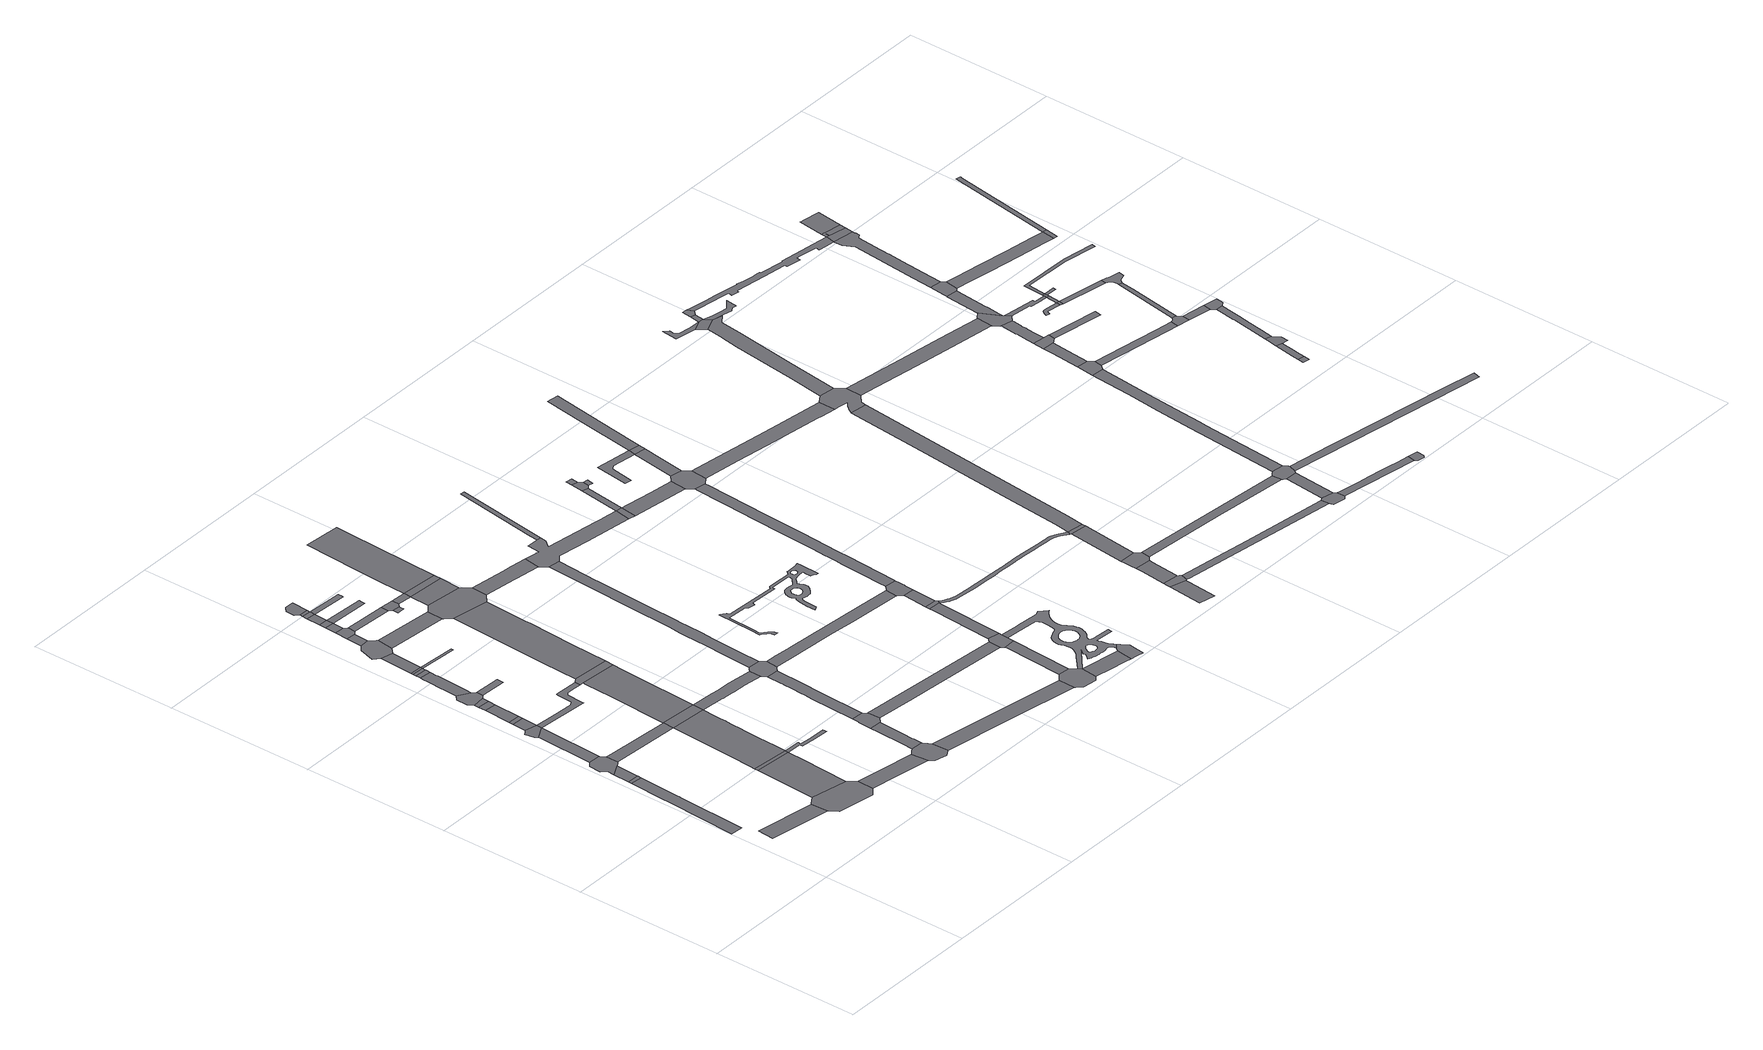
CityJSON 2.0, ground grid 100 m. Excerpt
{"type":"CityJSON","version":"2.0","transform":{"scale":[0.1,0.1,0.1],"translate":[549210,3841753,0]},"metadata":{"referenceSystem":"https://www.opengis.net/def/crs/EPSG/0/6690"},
"CityObjects":{
"road1":{"type":"Road","attributes":{"RoadStructureAttribute.sectionType":"1"},"geometry":[{"type":"MultiSurface","lod":"1","boundaries":[[[0,1,2,3,4,5,6,7,8,9,10]]]}]},
"road2":{"type":"Road","attributes":{"RoadStructureAttribute.sectionType":"1"},"geometry":[{"type":"MultiSurface","lod":"1","boundaries":[[[11,12,13,14]]]}]},
"road3":{"type":"Road","geometry":[{"type":"MultiSurface","lod":"1","boundaries":[[[15,0,10,16]]]}]},
"road4":{"type":"Road","geometry":[{"type":"MultiSurface","lod":"1","boundaries":[[[17,18,19,15,16]]]}]},
"road5":{"type":"Road","geometry":[{"type":"MultiSurface","lod":"1","boundaries":[[[20,21,22,23,19,18,24,25,26,27,28]]]}]},
"road6":{"type":"Road","attributes":{"RoadStructureAttribute.sectionType":"1"},"geometry":[{"type":"MultiSurface","lod":"1","boundaries":[[[29,30,31,32,20,28]]]}]},
"road7":{"type":"Road","geometry":[{"type":"MultiSurface","lod":"1","boundaries":[[[33,34,35,36,37,31,30,38]]]}]},
"road8":{"type":"Road","attributes":{"RoadStructureAttribute.sectionType":"1"},"geometry":[{"type":"MultiSurface","lod":"1","boundaries":[[[39,40,33,38,41,42]]]}]},
"road9":{"type":"Road","geometry":[{"type":"MultiSurface","lod":"1","boundaries":[[[43,44,14,13,45,46,47,48,49,50,51]]]}]},
"road10":{"type":"Road","geometry":[{"type":"MultiSurface","lod":"1","boundaries":[[[52,39,42,53]]]}]},
"road11":{"type":"Road","attributes":{"RoadStructureAttribute.sectionType":"1"},"geometry":[{"type":"MultiSurface","lod":"1","boundaries":[[[54,52,53,55]]]}]},
"road12":{"type":"Road","attributes":{"RoadStructureAttribute.sectionType":"1"},"geometry":[{"type":"MultiSurface","lod":"1","boundaries":[[[56,26,25,57,58,59]]]}]},
"road13":{"type":"Road","attributes":{"RoadStructureAttribute.sectionType":"1"},"geometry":[{"type":"MultiSurface","lod":"1","boundaries":[[[60,54,55,61]]]}]},
"road14":{"type":"Road","attributes":{"RoadStructureAttribute.sectionType":"1"},"geometry":[{"type":"MultiSurface","lod":"1","boundaries":[[[62,63,60,61]]]}]},
"road15":{"type":"Road","attributes":{"RoadStructureAttribute.sectionType":"1"},"geometry":[{"type":"MultiSurface","lod":"1","boundaries":[[[64,43,51,65,66,67]]]}]},
"road16":{"type":"Road","geometry":[{"type":"MultiSurface","lod":"1","boundaries":[[[68,69,70,63,62,71,72,73]]]}]},
"road17":{"type":"Road","geometry":[{"type":"MultiSurface","lod":"1","boundaries":[[[74,64,67,75]]]}]},
"road18":{"type":"Road","attributes":{"RoadStructureAttribute.sectionType":"1"},"geometry":[{"type":"MultiSurface","lod":"1","boundaries":[[[76,77,78,79,80,81,68,73,82,83,84,85]]]}]},
"road19":{"type":"Road","attributes":{"RoadStructureAttribute.sectionType":"1"},"geometry":[{"type":"MultiSurface","lod":"1","boundaries":[[[86,87,88,89,90,91,92,93,38,30,94,95,96,97,98,99,100,101,102,103,104]]]}]},
"road20":{"type":"Road","geometry":[{"type":"MultiSurface","lod":"1","boundaries":[[[105,76,85,106]]]}]},
"road21":{"type":"Road","attributes":{"RoadStructureAttribute.sectionType":"1"},"geometry":[{"type":"MultiSurface","lod":"1","boundaries":[[[107,108,109,105,106,110,111]]]}]},
"road22":{"type":"Road","geometry":[{"type":"MultiSurface","lod":"1","boundaries":[[[112,107,111,113]]]}]},
"road23":{"type":"Road","geometry":[{"type":"MultiSurface","lod":"1","boundaries":[[[114,115,72,71]]]}]},
"road24":{"type":"Road","attributes":{"RoadStructureAttribute.sectionType":"1"},"geometry":[{"type":"MultiSurface","lod":"1","boundaries":[[[116,117,118,74,75,119,120,121,122,123,124,125,126,127,128,129,130,131]]]}]},
"road25":{"type":"Road","attributes":{"RoadStructureAttribute.sectionType":"1"},"geometry":[{"type":"MultiSurface","lod":"1","boundaries":[[[132,112,113,133]]]}]},
"road26":{"type":"Road","attributes":{"RoadStructureAttribute.sectionType":"1"},"geometry":[{"type":"MultiSurface","lod":"1","boundaries":[[[134,135,50,49,136,137,138]]]}]},
"road27":{"type":"Road","geometry":[{"type":"MultiSurface","lod":"1","boundaries":[[[139,140,141,142,143,144,145,146,147,148,132,133,149,150,151,152]]]}]},
"road28":{"type":"Road","geometry":[{"type":"MultiSurface","lod":"1","boundaries":[[[153,59,58,116,131,154]]]}]},
"road29":{"type":"Road","geometry":[{"type":"MultiSurface","lod":"1","boundaries":[[[155,156,157,113,111]]]}]},
"road30":{"type":"Road","attributes":{"RoadStructureAttribute.sectionType":"1"},"geometry":[{"type":"MultiSurface","lod":"1","boundaries":[[[158,142,141,159,160]]]}]},
"road31":{"type":"Road","attributes":{"RoadStructureAttribute.sectionType":"1"},"geometry":[{"type":"MultiSurface","lod":"1","boundaries":[[[161,162,163,164,165,166,167,168,75,67]]]}]},
"road32":{"type":"Road","geometry":[{"type":"MultiSurface","lod":"1","boundaries":[[[169,158,160,170,171,172]]]}]},
"road33":{"type":"Road","attributes":{"RoadStructureAttribute.sectionType":"1"},"geometry":[{"type":"MultiSurface","lod":"1","boundaries":[[[173,169,172,174,175]]]}]},
"road34":{"type":"Road","geometry":[{"type":"MultiSurface","lod":"1","boundaries":[[[176,173,175,177]]]}]},
"road35":{"type":"Road","attributes":{"RoadStructureAttribute.sectionType":"1"},"geometry":[{"type":"MultiSurface","lod":"1","boundaries":[[[178,179,180,153,154,181,182,183]]]}]},
"road36":{"type":"Road","attributes":{"RoadStructureAttribute.sectionType":"1"},"geometry":[{"type":"MultiSurface","lod":"1","boundaries":[[[184,176,177,185]]]}]},
"road37":{"type":"Road","geometry":[{"type":"MultiSurface","lod":"1","boundaries":[[[186,184,185,187]]]}]},
"road38":{"type":"Road","attributes":{"RoadStructureAttribute.sectionType":"1"},"geometry":[{"type":"MultiSurface","lod":"1","boundaries":[[[188,186,187,189,190]]]}]},
"road39":{"type":"Road","geometry":[{"type":"MultiSurface","lod":"1","boundaries":[[[191,192,193,194,195,196,197,188,190,198]]]}]},
"road40":{"type":"Road","geometry":[{"type":"MultiSurface","lod":"1","boundaries":[[[199,200,201,138,137,202,203,204,205,206,207,208,209,210,211,212]]]}]},
"road41":{"type":"Road","geometry":[{"type":"MultiSurface","lod":"1","boundaries":[[[213,104,103,178,183,214]]]}]},
"road42":{"type":"Road","attributes":{"RoadStructureAttribute.sectionType":"1"},"geometry":[{"type":"MultiSurface","lod":"1","boundaries":[[[152,151,215,216]]]}]},
"road43":{"type":"Road","attributes":{"RoadStructureAttribute.sectionType":"1"},"geometry":[{"type":"MultiSurface","lod":"1","boundaries":[[[171,170,217,218]]]}]},
"road44":{"type":"Road","attributes":{"RoadStructureAttribute.sectionType":"1"},"geometry":[{"type":"MultiSurface","lod":"1","boundaries":[[[219,220,221,177,175]]]}]},
"road45":{"type":"Road","attributes":{"RoadStructureAttribute.sectionType":"1"},"geometry":[{"type":"MultiSurface","lod":"1","boundaries":[[[222,223,224,199,212,225,226,227,228,229,230]]]}]},
"road46":{"type":"Road","attributes":{"RoadStructureAttribute.sectionType":"1"},"geometry":[{"type":"MultiSurface","lod":"1","boundaries":[[[231,232,233,187,185]]]}]},
"road47":{"type":"Road","attributes":{"RoadStructureAttribute.sectionType":"1"},"geometry":[{"type":"MultiSurface","lod":"1","boundaries":[[[234,235,236,237,154,131,238,239,240,241,242,243,244,245,246,247]]]}]},
"road48":{"type":"Road","geometry":[{"type":"MultiSurface","lod":"1","boundaries":[[[248,249,250,222,230,251,252,253]]]}]},
"road49":{"type":"Road","attributes":{"RoadStructureAttribute.sectionType":"1"},"geometry":[{"type":"MultiSurface","lod":"1","boundaries":[[[254,255,213,214,256,257,258,259]]]}]},
"road50":{"type":"Road","geometry":[{"type":"MultiSurface","lod":"1","boundaries":[[[260,261,262,263]]]}]},
"road51":{"type":"Road","attributes":{"RoadStructureAttribute.sectionType":"1"},"geometry":[{"type":"MultiSurface","lod":"1","boundaries":[[[218,217,260,263,264,265]]]}]},
"road52":{"type":"Road","attributes":{"RoadStructureAttribute.sectionType":"1"},"geometry":[{"type":"MultiSurface","lod":"1","boundaries":[[[266,267,268,269,270,271,272,273,248,253,274,275,276,277]]]}]},
"road53":{"type":"Road","attributes":{"RoadStructureAttribute.sectionType":"1"},"geometry":[{"type":"MultiSurface","lod":"1","boundaries":[[[265,264,278,279]]]}]},
"road54":{"type":"Road","geometry":[{"type":"MultiSurface","lod":"1","boundaries":[[[280,281,216,215,282,254,259,283,284,285,286,287]]]}]},
"road55":{"type":"Road","geometry":[{"type":"MultiSurface","lod":"1","boundaries":[[[288,289,247,246,266,277,290,291,292,293]]]}]},
"road56":{"type":"Road","attributes":{"RoadStructureAttribute.sectionType":"1"},"geometry":[{"type":"MultiSurface","lod":"1","boundaries":[[[278,280,287,294]]]}]},
"road57":{"type":"Road","geometry":[{"type":"MultiSurface","lod":"1","boundaries":[[[279,278,294,295]]]}]},
"road58":{"type":"Road","attributes":{"RoadStructureAttribute.sectionType":"1"},"geometry":[{"type":"MultiSurface","lod":"1","boundaries":[[[296,209,208,297,298,299]]]}]},
"road59":{"type":"Road","attributes":{"RoadStructureAttribute.sectionType":"1"},"geometry":[{"type":"MultiSurface","lod":"1","boundaries":[[[300,301,302,303,279,295,304,305]]]}]},
"road60":{"type":"Road","attributes":{"RoadStructureAttribute.sectionType":"1"},"geometry":[{"type":"MultiSurface","lod":"1","boundaries":[[[252,251,306,307,308,309]]]}]},
"road61":{"type":"Road","attributes":{"RoadStructureAttribute.sectionType":"1"},"geometry":[{"type":"MultiSurface","lod":"1","boundaries":[[[310,311,312,313,314,315,316,317,318,288,293,319,320,321,322,323,324,325,326,327,328,329,330]]]}]},
"road62":{"type":"Road","attributes":{"RoadStructureAttribute.sectionType":"1"},"geometry":[{"type":"MultiSurface","lod":"1","boundaries":[[[331,332,333,285,284,334,335,336,337,338,339]]]}]},
"road63":{"type":"Road","attributes":{"RoadStructureAttribute.sectionType":"1"},"geometry":[{"type":"MultiSurface","lod":"1","boundaries":[[[340,341,342,343,344,345,346,292,291,347,348,349,350,351,352]]]}]},
"road64":{"type":"Road","geometry":[{"type":"MultiSurface","lod":"1","boundaries":[[[353,354,355,299,298,356,357,358,359,360,361,362,363]]]}]},
"road65":{"type":"Road","attributes":{"RoadStructureAttribute.sectionType":"1"},"geometry":[{"type":"MultiSurface","lod":"1","boundaries":[[[364,365,366,367,368,369,370,371,372,373,374,375,376,377,378,379,380,381,382,383,384,385,386,387,388,389,390,391,392,393,394,395,396,397,398,399,400,401,402,403,404,405,406,407,408,409,410,411,412,413,414,415,416,417,418,419,420,421,422,423,424,425,426,427,428,429,430,431,432,433,434,435,436,437,438,439,440,441,442,443,444],[445,446,447,448,449,450,451,452,453,454,455],[456,457,458,459,460,461,462,463,464,465,466,467,468,469,470,471,472]]]}]},
"road66":{"type":"Road","attributes":{"RoadStructureAttribute.sectionType":"1"},"geometry":[{"type":"MultiSurface","lod":"1","boundaries":[[[473,474,475,476,477,353,363]]]}]},
"road67":{"type":"Road","geometry":[{"type":"MultiSurface","lod":"1","boundaries":[[[478,479,309,308,480,475,474,481,482,483]]]}]},
"road68":{"type":"Road","attributes":{"RoadStructureAttribute.sectionType":"1"},"geometry":[{"type":"MultiSurface","lod":"1","boundaries":[[[360,359,484,485,486,487]]]}]},
"road69":{"type":"Road","geometry":[{"type":"MultiSurface","lod":"1","boundaries":[[[488,489,490,491,492,493,494,339,338,495,496,310,330,497,498,499,500,501,502,503,504,505,506,507,508,509,510,511]]]}]},
"road70":{"type":"Road","attributes":{"RoadStructureAttribute.sectionType":"1"},"geometry":[{"type":"MultiSurface","lod":"1","boundaries":[[[512,513,514,511,510]]]}]},
"road71":{"type":"Road","attributes":{"RoadStructureAttribute.sectionType":"1"},"geometry":[{"type":"MultiSurface","lod":"1","boundaries":[[[515,516,517,518,478,483,519,520,521,522]]]}]},
"road72":{"type":"Road","attributes":{"RoadStructureAttribute.sectionType":"1"},"geometry":[{"type":"MultiSurface","lod":"1","boundaries":[[[523,524,525,526,527,528,529,530,531,532,533,534,535,536,537,538,539,540,541,542,543,544,545,546,547,548,549,550,551,552,553,554,555,556,557,558,559,560,561,562,563,564,565,566,567,568,569,570,571,572,573,574,575,576,577,578,579,580,581,582,583,584,585,586,587,588,589,590,591,592,593,594,595,596,597,482,481,598,599,600,601,602,603,604,605,606,607,608,609,610,611,612,613,614,615,616,617,618,619,620,621,622,623,624,625,626,627,628,629,630,361,360],[631,632,633,634,635,636,637,638,639,640,641,642,643,644,645,646,647,648,649,650,651,652,653,654,655,656,657],[658,659,660,661,662,663,664,665,666,667,668,669,670,671,672,673,674,675,676,677,678,679,680,681,682,683,684,685,686,687,688,689,690,691,692,693,694,695,696,697,698,699,700,701,702,703,704,705,706,707,708,709,710]]]}]},
"road73":{"type":"Road","geometry":[{"type":"MultiSurface","lod":"1","boundaries":[[[711,552,551,487,486,712,713,714]]]}]},
"road74":{"type":"Road","geometry":[{"type":"MultiSurface","lod":"1","boundaries":[[[715,515,522,716,717]]]}]},
"road75":{"type":"Road","attributes":{"RoadStructureAttribute.sectionType":"1"},"geometry":[{"type":"MultiSurface","lod":"1","boundaries":[[[718,719,715,717,720]]]}]},
"road76":{"type":"Road","geometry":[{"type":"MultiSurface","lod":"1","boundaries":[[[721,722,352,351,723,724,718,720,725,726,727,728,729]]]}]},
"road77":{"type":"Road","geometry":[{"type":"MultiSurface","lod":"1","boundaries":[[[503,502,730,731]]]}]},
"road78":{"type":"Road","attributes":{"RoadStructureAttribute.sectionType":"1"},"geometry":[{"type":"MultiSurface","lod":"1","boundaries":[[[732,503,731,733]]]}]},
"road79":{"type":"Road","geometry":[{"type":"MultiSurface","lod":"1","boundaries":[[[734,735,736,737,738,739,740,741,742,743,744,745,746,747,748,749,721,729,750,751,752,753,754,755,756,757,758]]]}]},
"road80":{"type":"Road","geometry":[{"type":"MultiSurface","lod":"1","boundaries":[[[759,732,733,760,761,762]]]}]},
"road81":{"type":"Road","attributes":{"RoadStructureAttribute.sectionType":"1"},"geometry":[{"type":"MultiSurface","lod":"1","boundaries":[[[763,764,759,762]]]}]},
"road82":{"type":"Road","attributes":{"RoadStructureAttribute.sectionType":"1"},"geometry":[{"type":"MultiSurface","lod":"1","boundaries":[[[765,766,731,730,767,768]]]}]},
"road83":{"type":"Road","geometry":[{"type":"MultiSurface","lod":"1","boundaries":[[[769,770,761,760]]]}]},
"road84":{"type":"Road","geometry":[{"type":"MultiSurface","lod":"1","boundaries":[[[771,772,773,774,775,776,777,778,779,780,781,782,783,784,785,786,787,788,789,790,791,792,793,794,795,796,797,798,716,522,799,800,801,802,803,804,805,806,807,808,809,810,811,812,813,814,815,816,817,818,819,820,821,822,823,824,825,826,827,828]]]}]},
"road85":{"type":"Road","attributes":{"RoadStructureAttribute.sectionType":"1"},"geometry":[{"type":"MultiSurface","lod":"1","boundaries":[[[829,830,831,832,833,834,835]]]}]},
"road86":{"type":"Road","geometry":[{"type":"MultiSurface","lod":"1","boundaries":[[[836,837,838,839,768,767,840,734,758,841,842,843,844,845]]]}]},
"road87":{"type":"Road","attributes":{"RoadStructureAttribute.sectionType":"1"},"geometry":[{"type":"MultiSurface","lod":"1","boundaries":[[[846,847,848,849,850,851,852]]]}]},
"road88":{"type":"Road","geometry":[{"type":"MultiSurface","lod":"1","boundaries":[[[853,854,846,852,855,856,857,858,859,860]]]}]},
"road89":{"type":"Road","attributes":{"RoadStructureAttribute.sectionType":"1"},"geometry":[{"type":"MultiSurface","lod":"1","boundaries":[[[834,861,862,838,837,836,845,863,864]]]}]},
"road90":{"type":"Road","attributes":{"RoadStructureAttribute.sectionType":"1"},"geometry":[{"type":"MultiSurface","lod":"1","boundaries":[[[865,866,853,860,867,868,869,870]]]}]},
"road91":{"type":"Road","geometry":[{"type":"MultiSurface","lod":"1","boundaries":[[[835,834,864,871]]]}]},
"road92":{"type":"Road","geometry":[{"type":"MultiSurface","lod":"1","boundaries":[[[872,873,874,865,870,875,876,877,878,879,880,881,882]]]}]},
"road93":{"type":"Road","attributes":{"RoadStructureAttribute.sectionType":"1"},"geometry":[{"type":"MultiSurface","lod":"1","boundaries":[[[883,872,882,884]]]}]},
"road94":{"type":"Road","attributes":{"RoadStructureAttribute.sectionType":"1"},"geometry":[{"type":"MultiSurface","lod":"1","boundaries":[[[885,886,835,871,887,888]]]}]},
"road95":{"type":"Road","geometry":[{"type":"MultiSurface","lod":"1","boundaries":[[[828,827,883,884,889]]]}]},
"road96":{"type":"Road","attributes":{"RoadStructureAttribute.sectionType":"1"},"geometry":[{"type":"MultiSurface","lod":"1","boundaries":[[[890,891,892,893,894,843,842,895,896,897,898,899,900,901]]]}]},
"road97":{"type":"Road","attributes":{"RoadStructureAttribute.sectionType":"1"},"geometry":[{"type":"MultiSurface","lod":"1","boundaries":[[[902,903,904,857,856,905,906,907,908]]]}]},
"road98":{"type":"Road","attributes":{"RoadStructureAttribute.sectionType":"1"},"geometry":[{"type":"MultiSurface","lod":"1","boundaries":[[[909,910,911,912,913,914,828,889,915,916,917]]]}]},
"road99":{"type":"Road","attributes":{"RoadStructureAttribute.sectionType":"1"},"geometry":[{"type":"MultiSurface","lod":"1","boundaries":[[[879,878,918,919,920]]]}]},
"road100":{"type":"Road","geometry":[{"type":"MultiSurface","lod":"1","boundaries":[[[921,901,900,922,923,924,925,926,927,928,929,909,917,930,931,932,933,934,935]]]}]},
"road101":{"type":"Road","geometry":[{"type":"MultiSurface","lod":"1","boundaries":[[[936,937,908,907,938,939,940,941,942,943,944,945]]]}]},
"road102":{"type":"Road","attributes":{"RoadStructureAttribute.sectionType":"1"},"geometry":[{"type":"MultiSurface","lod":"1","boundaries":[[[946,947,948,949,950,951,936,945]]]}]},
"road103":{"type":"Road","geometry":[{"type":"MultiSurface","lod":"1","boundaries":[[[952,953,954,920,919,955,949,948,956,957,958,959,960]]]}]},
"road104":{"type":"Road","attributes":{"RoadStructureAttribute.sectionType":"1"},"geometry":[{"type":"MultiSurface","lod":"1","boundaries":[[[961,962,963,964,965,966,967,968,969,970,971,921,935]]]}]},
"road105":{"type":"Road","geometry":[{"type":"MultiSurface","lod":"1","boundaries":[[[972,973,974,975,976,977,978,979]]]}]},
"road106":{"type":"Road","geometry":[{"type":"MultiSurface","lod":"1","boundaries":[[[979,978,966,965,980]]]}]},
"road107":{"type":"Road","attributes":{"RoadStructureAttribute.sectionType":"1"},"geometry":[{"type":"MultiSurface","lod":"1","boundaries":[[[981,982,983,984,985,986,987,944,943,988,989]]]}]},
"road108":{"type":"Road","attributes":{"RoadStructureAttribute.sectionType":"7"},"geometry":[{"type":"MultiSurface","lod":"1","boundaries":[[[990,979,980,991]]]}]},
"road109":{"type":"Road","geometry":[{"type":"MultiSurface","lod":"1","boundaries":[[[992,990,991,993,994,995]]]}]},
"road110":{"type":"Road","attributes":{"RoadStructureAttribute.sectionType":"1"},"geometry":[{"type":"MultiSurface","lod":"1","boundaries":[[[996,997,998,999,1000,1001,952,960,1002,1003,1004,1005,1006,1007,1008]]]}]},
"road111":{"type":"Road","geometry":[{"type":"MultiSurface","lod":"1","boundaries":[[[1009,1010,1011,1012,1013,1014,1015,1016,1017,980,965]]]}]},
"road112":{"type":"Road","attributes":{"RoadStructureAttribute.sectionType":"1"},"geometry":[{"type":"MultiSurface","lod":"1","boundaries":[[[1018,1019,934,933,1020,1021,1022,1023,1024,1025]]]}]},
"road113":{"type":"Road","geometry":[{"type":"MultiSurface","lod":"1","boundaries":[[[989,988,1026,1027,1028,1029]]]}]},
"road114":{"type":"Road","geometry":[{"type":"MultiSurface","lod":"1","boundaries":[[[1030,996,1008,1031,1032,1033,1034]]]}]},
"road115":{"type":"Road","attributes":{"RoadStructureAttribute.sectionType":"1"},"geometry":[{"type":"MultiSurface","lod":"1","boundaries":[[[1035,1036,1030,1034,1037,1038]]]}]},
"road116":{"type":"Road","attributes":{"RoadStructureAttribute.sectionType":"1"},"geometry":[{"type":"MultiSurface","lod":"1","boundaries":[[[1039,1040,1041,957,956,1042,1043,1044,1045]]]}]},
"road117":{"type":"Road","geometry":[{"type":"MultiSurface","lod":"1","boundaries":[[[1046,1035,1038,1047,1048,1049,1050]]]}]},
"road118":{"type":"Road","attributes":{"RoadStructureAttribute.sectionType":"1"},"geometry":[{"type":"MultiSurface","lod":"1","boundaries":[[[1051,1052,1053,1054,1055,1056,1057,1058,1059,1060,1061,1062,1063,1064,1065,1066,995,994,1067,1068,1069,1070,1071,1072,1073,1074,1075,1076,1077,1078,1079,1080,1081,1082,1083,1084,1085,1086,1087,1088,1089]]]}]},
"road119":{"type":"Road","attributes":{"RoadStructureAttribute.sectionType":"1"},"geometry":[{"type":"MultiSurface","lod":"1","boundaries":[[[1090,1091,1092,1093,1094,1046,1050,1095,1096,1097,1098,1099,1100,1101,1102,1103,1104,1105,1106]]]}]},
"road120":{"type":"Road","geometry":[{"type":"MultiSurface","lod":"1","boundaries":[[[1107,1108,1025,1024,1090,1106,1109,1110,1111]]]}]},
"road121":{"type":"Road","attributes":{"RoadStructureAttribute.sectionType":"1"},"geometry":[{"type":"MultiSurface","lod":"1","boundaries":[[[1112,1113,1114,1033,1032,1115,1116,1117,1118,1119]]]}]},
"road122":{"type":"Road","attributes":{"RoadStructureAttribute.sectionType":"1"},"geometry":[{"type":"MultiSurface","lod":"1","boundaries":[[[1120,1121,1122,1107,1111,1123,1124,1125,1126,1127,1128]]]}]},
"road123":{"type":"Road","attributes":{"RoadStructureAttribute.sectionType":"1"},"geometry":[{"type":"MultiSurface","lod":"1","boundaries":[[[1129,1130,1131,1132,1133,1049,1048]]]}]},
"road124":{"type":"Road","attributes":{"RoadStructureAttribute.sectionType":"1"},"geometry":[{"type":"MultiSurface","lod":"1","boundaries":[[[1134,1135,1136,1111,1110,1137,1138,1139,1140,1141]]]}]},
"road125":{"type":"Road","geometry":[{"type":"MultiSurface","lod":"1","boundaries":[[[1142,1143,1144,1120,1128,1145,1146,1147]]]}]},
"road126":{"type":"Road","geometry":[{"type":"MultiSurface","lod":"1","boundaries":[[[1148,1149,1150,1151,1152,1153,1154,1155,1156,1157,1158,1159,1160,1161]]]}]},
"road127":{"type":"Road","geometry":[{"type":"MultiSurface","lod":"1","boundaries":[[[1162,1163,1164,1165]]]}]},
"road128":{"type":"Road","geometry":[{"type":"MultiSurface","lod":"1","boundaries":[[[1161,1160,1166,1167]]]}]},
"road129":{"type":"Road","attributes":{"RoadStructureAttribute.sectionType":"1"},"geometry":[{"type":"MultiSurface","lod":"1","boundaries":[[[1140,1161,1167,1168]]]}]},
"road130":{"type":"Road","attributes":{"RoadStructureAttribute.sectionType":"1"},"geometry":[{"type":"MultiSurface","lod":"1","boundaries":[[[1169,1170,1162,1165,1171,1172,1173]]]}]},
"road131":{"type":"Road","geometry":[{"type":"MultiSurface","lod":"1","boundaries":[[[1174,1141,1140,1168,1175,1176]]]}]},
"road132":{"type":"Road","attributes":{"RoadStructureAttribute.sectionType":"1"},"geometry":[{"type":"MultiSurface","lod":"1","boundaries":[[[1088,1177,1178,1179,1142,1147,1180,1181,1182,1183,1184,1185,1186,1187,1188,1189]]]}]},
"road133":{"type":"Road","geometry":[{"type":"MultiSurface","lod":"1","boundaries":[[[1190,1191,1176,1175]]]}]},
"road134":{"type":"Road","geometry":[{"type":"MultiSurface","lod":"1","boundaries":[[[1192,1193,1194,1119,1118,1195,1196,1197,1198,1199]]]}]},
"road135":{"type":"Road","geometry":[{"type":"MultiSurface","lod":"1","boundaries":[[[1200,1201,1169,1173,1202,1203,1204]]]}]},
"road136":{"type":"Road","attributes":{"RoadStructureAttribute.sectionType":"1"},"geometry":[{"type":"MultiSurface","lod":"1","boundaries":[[[1167,1166,1205,1206,1207]]]}]},
"road137":{"type":"Road","geometry":[{"type":"MultiSurface","lod":"1","boundaries":[[[1089,1088,1189,1208]]]}]},
"road138":{"type":"Road","attributes":{"RoadStructureAttribute.sectionType":"7"},"geometry":[{"type":"MultiSurface","lod":"1","boundaries":[[[1209,1089,1208,1210,1211,1212,1213,1214]]]}]},
"road139":{"type":"Road","attributes":{"RoadStructureAttribute.sectionType":"1"},"geometry":[{"type":"MultiSurface","lod":"1","boundaries":[[[1196,1195,1215,1216]]]}]},
"road140":{"type":"Road","attributes":{"RoadStructureAttribute.sectionType":"1"},"geometry":[{"type":"MultiSurface","lod":"1","boundaries":[[[1217,1218,1219,1200,1204,1220,1221,1222,1223,1224,1225]]]}]},
"road141":{"type":"Road","attributes":{"RoadStructureAttribute.sectionType":"1"},"geometry":[{"type":"MultiSurface","lod":"1","boundaries":[[[1226,1192,1199,1227,1228]]]}]},
"road142":{"type":"Road","geometry":[{"type":"MultiSurface","lod":"1","boundaries":[[[1229,1209,1214,1230,1211,1210,1231,1232,1233]]]}]},
"road143":{"type":"Road","attributes":{"RoadStructureAttribute.sectionType":"1"},"geometry":[{"type":"MultiSurface","lod":"1","boundaries":[[[1234,1235,1236,1237,1238,1146,1145,1239,1240,1241,1242,1243,1244]]]}]},
"road144":{"type":"Road","geometry":[{"type":"MultiSurface","lod":"1","boundaries":[[[1216,1215,1217,1225,1245,1246]]]}]},
"road145":{"type":"Road","attributes":{"RoadStructureAttribute.sectionType":"1"},"geometry":[{"type":"MultiSurface","lod":"1","boundaries":[[[1247,1248,1249,1250,1251,1252,1174,1176]]]}]},
"road146":{"type":"Road","geometry":[{"type":"MultiSurface","lod":"1","boundaries":[[[1253,1254,1207,1206,1255,1256,1257,1226,1228,1258,1259,1260,1261,1262]]]}]},
"road147":{"type":"Road","geometry":[{"type":"MultiSurface","lod":"1","boundaries":[[[1244,1243,1263,1264]]]}]},
"road148":{"type":"Road","attributes":{"RoadStructureAttribute.sectionType":"1"},"geometry":[{"type":"MultiSurface","lod":"1","boundaries":[[[1265,1266,1267,1268,1269,1244,1264]]]}]}
},
"vertices":[
[50,1464,0],[38,1218,0],[36,1190,0],[35,1165,0],[7,696,0],[90,690,0],[115,1161,0],[115,1165,0],[116,1191,0],[118,1214,0],[131,1458,0],
[127,596,0],[120,485,0],[534,416,0],[528,530,0],
[51,1488,0],[133,1487,0],
[133,1489,0],[141,1642,0],[57,1598,0],
[66,1787,0],[35,1760,0],[30,1679,0],[59,1649,0],[161,1656,0],[175,1666,0],[170,1747,0],[166,1754,0],[148,1782,0],
[169,2198,0],[170,2221,0],[86,2175,0],[86,2163,0],
[91,2278,0],[76,2267,0],[59,2255,0],[70,2193,0],[75,2187,0],[172,2259,0],
[96,2372,0],[91,2286,0],[173,2273,0],[178,2366,0],
[586,571,0],[533,534,0],[536,414,0],[574,359,0],[823,316,0],[870,355,0],[874,359,0],[879,470,0],[836,523,0],
[97,2401,0],[179,2395,0],
[108,2582,0],[188,2576,0],
[215,1744,0],[208,1664,0],[641,1633,0],[646,1709,0],
[111,2634,0],[191,2628,0],
[193,2672,0],[112,2665,0],
[609,986,0],[836,524,0],[854,856,0],[859,966,0],
[119,2807,0],[90,2779,0],[86,2699,0],[220,2692,0],[222,2739,0],[198,2762,0],
[610,1010,0],[860,990,0],
[134,3080,0],[134,3077,0],[133,3062,0],[131,3021,0],[125,2917,0],[125,2916,0],[200,2804,0],[211,3017,0],[211,3022,0],[214,3073,0],
[653,2361,0],[501,2369,0],[491,2369,0],[490,2357,0],[489,2334,0],[484,2257,0],[457,2239,0],[327,2247,0],[494,2197,0],[520,2195,0],[521,2211,0],[526,2317,0],[527,2318,0],[541,2328,0],[543,2330,0],[586,2328,0],[651,2324,0],[652,2324,0],[654,2362,0],
[135,3114,0],[216,3107,0],
[136,3136,0],[136,3121,0],[136,3117,0],[216,3118,0],[217,3130,0],
[137,3153,0],[218,3146,0],
[395,2683,0],[397,2730,0],
[642,1633,0],[620,1196,0],[612,1045,0],[860,994,0],[862,1031,0],[862,1032,0],[864,1062,0],[870,1199,0],[875,1296,0],[876,1326,0],[880,1397,0],[884,1453,0],[884,1469,0],[884,1481,0],[887,1528,0],[891,1614,0],
[149,3380,0],[229,3362,0],
[1067,440,0],[885,469,0],[1068,328,0],[1297,291,0],[1285,405,0],
[275,3514,0],[241,3549,0],[239,3552,0],[179,3550,0],[170,3543,0],[147,3527,0],[141,3523,0],[110,3416,0],[117,3410,0],[130,3397,0],[250,3382,0],[262,3395,0],[266,3399,0],[280,3509,0],
[646,1711,0],[896,1693,0],
[476,3114,0],[476,3122,0],[476,3129,0],
[185,3658,0],[242,3599,0],[246,3653,0],
[959,962,0],[960,942,0],[1062,933,0],[1165,929,0],[1159,954,0],[1062,958,0],[972,965,0],[972,985,0],
[190,3749,0],[269,3672,0],[272,3722,0],[252,3744,0],
[194,3825,0],[254,3772,0],[257,3821,0],
[196,3870,0],[255,3867,0],
[677,2325,0],[676,2304,0],[666,2107,0],[920,2164,0],[924,2240,0],[928,2305,0],
[201,3964,0],[262,3959,0],
[203,3999,0],[264,3994,0],
[204,4021,0],[265,3997,0],[266,4016,0],
[213,4134,0],[202,4124,0],[192,4114,0],[182,4104,0],[181,4046,0],[193,4034,0],[194,4032,0],[272,4129,0],
[1331,435,0],[1310,421,0],[1291,408,0],[1301,285,0],[1302,284,0],[1321,259,0],[1400,238,0],[1421,250,0],[1440,262,0],[1445,264,0],[1444,378,0],[1440,383,0],[1429,401,0],[1411,428,0],
[681,2383,0],[931,2363,0],
[681,3361,0],[688,3471,0],
[553,3655,0],[555,3705,0],
[529,3806,0],[530,3830,0],[532,3851,0],
[1347,751,0],[1343,688,0],[1334,509,0],[1414,490,0],[1414,505,0],[1414,511,0],[1417,563,0],[1423,684,0],[1427,747,0],
[505,3944,0],[506,3963,0],[507,3982,0],
[1199,1670,0],[1115,1676,0],[1108,1677,0],[1055,1681,0],[892,1614,0],[1046,1602,0],[1056,1602,0],[1109,1597,0],[1129,1594,0],[1139,1594,0],[1149,1593,0],[1241,1586,0],[1364,1574,0],[1364,1655,0],
[1354,891,0],[1351,845,0],[1351,844,0],[1461,777,0],[1458,862,0],[1434,887,0],
[727,3313,0],[693,2626,0],[944,2622,0],[961,2945,0],[962,2974,0],[976,3272,0],
[573,3633,0],[573,3598,0],[623,3597,0],[623,3629,0],
[645,3649,0],[647,3699,0],
[1388,1539,0],[1382,1438,0],[1382,1427,0],[1381,1415,0],[1378,1350,0],[1374,1283,0],[1373,1259,0],[1369,1203,0],[1435,889,0],[1450,1204,0],[1458,1340,0],[1468,1535,0],
[745,3643,0],[747,3693,0],
[738,3509,0],[689,3471,0],[686,3355,0],[1025,3314,0],[1030,3318,0],[1037,3427,0],[1032,3429,0],[990,3483,0],
[1396,1683,0],[1385,1673,0],[1489,1555,0],[1498,1563,0],[1505,1643,0],[1476,1675,0],
[996,3626,0],
[999,3675,0],
[1896,303,0],[1928,185,0],[2400,106,0],[2403,218,0],
[786,4436,0],[766,4058,0],[756,3874,0],[755,3852,0],[1029,4317,0],[1034,4416,0],
[1729,752,0],[1934,735,0],[2452,689,0],[2458,774,0],
[1476,3215,0],[1461,2909,0],[1443,2589,0],[1428,2297,0],[1423,2205,0],[1416,2059,0],[1415,2045,0],[1405,1852,0],[1399,1730,0],[1477,1694,0],[1482,1810,0],[1495,2050,0],[1496,2054,0],[1500,2134,0],[1508,2293,0],[1508,2298,0],[1521,2546,0],[1537,2852,0],[1540,2913,0],[1540,2915,0],[1556,3206,0],
[1404,3380,0],[1345,3388,0],[1284,3395,0],[1039,3318,0],[1254,3289,0],[1271,3286,0],[1320,3280,0],[1438,3263,0],[1454,3373,0],
[2286,1579,0],[2133,1592,0],[2002,1603,0],[1713,1626,0],[1712,1626,0],[1681,1629,0],[1586,1636,0],[1673,1549,0],[1707,1547,0],[1969,1525,0],[2127,1512,0],[2492,1483,0],[2498,1561,0],
[2447,253,0],[2426,237,0],[2407,222,0],[2406,100,0],[2437,66,0],[2530,53,0],[2564,78,0],[2576,187,0],[2560,207,0],[2546,225,0],[2528,248,0],
[1744,2127,0],[1729,2140,0],[1714,2149,0],[1706,2153,0],[1695,1909,0],[1692,1842,0],[1710,1836,0],[1726,1819,0],[1740,1805,0],[1746,1775,0],[1770,1774,0],[1766,1797,0],[1746,1824,0],[1729,1840,0],[1706,1857,0],[1709,1910,0],[1718,2089,0],[1855,2082,0],[1866,2062,0],[1913,2057,0],[1921,2077,0],[2111,2068,0],[2111,2083,0],[2122,2089,0],[2155,2088,0],[2253,2086,0],[2258,2075,0],[2252,2053,0],[2206,2013,0],[2178,2020,0],[2162,2020,0],[2157,2020,0],[2136,2017,0],[2119,2004,0],[2105,1983,0],[2099,1960,0],[2100,1947,0],[2100,1936,0],[2117,1917,0],[2103,1904,0],[2096,1870,0],[2090,1814,0],[2087,1755,0],[2114,1768,0],[2117,1801,0],[2119,1845,0],[2123,1874,0],[2135,1888,0],[2167,1876,0],[2196,1880,0],[2199,1881,0],[2220,1896,0],[2239,1915,0],[2252,1941,0],[2249,1968,0],[2237,1990,0],[2228,2001,0],[2245,2017,0],[2266,2039,0],[2301,2048,0],[2322,2051,0],[2330,2052,0],[2346,2052,0],[2344,2024,0],[2344,1992,0],[2359,1985,0],[2378,1974,0],[2388,1974,0],[2395,2108,0],[2396,2132,0],[2365,2124,0],[2312,2124,0],[2305,2123,0],[2294,2123,0],[2279,2110,0],[2273,2101,0],[2153,2106,0],[2113,2108,0],[2105,2101,0],[2098,2090,0],[1753,2108,0],[2301,2105,0],[2308,2106,0],[2318,2106,0],[2331,2093,0],[2326,2075,0],[2317,2069,0],[2315,2068,0],[2300,2072,0],[2298,2075,0],[2294,2080,0],[2293,2098,0],[2141,1932,0],[2138,1946,0],[2138,1951,0],[2138,1962,0],[2145,1977,0],[2157,1989,0],[2165,1988,0],[2182,1986,0],[2194,1977,0],[2197,1975,0],[2203,1959,0],[2199,1939,0],[2186,1925,0],[2182,1923,0],[2180,1923,0],[2169,1919,0],[2155,1920,0],
[2540,460,0],[2553,671,0],[2473,668,0],[2473,663,0],[2461,465,0],
[2482,798,0],[2474,790,0],[2471,670,0],[2556,716,0],[2558,763,0],[2560,783,0],
[2673,60,0],[2782,42,0],[2831,34,0],[2844,143,0],
[1571,3444,0],[1563,3358,0],[1549,3360,0],[1545,3360,0],[1544,3360,0],[1542,3361,0],[1540,3361,0],[1444,3257,0],[1476,3221,0],[1589,3232,0],[1600,3241,0],[1624,3237,0],[1626,3237,0],[1819,3210,0],[2145,3167,0],[2164,3274,0],[2064,3288,0],[2062,3288,0],[2057,3289,0],[2005,3296,0],[1635,3347,0],[1672,3395,0],[1678,3438,0],[1649,3442,0],
[1770,4072,0],[1741,4076,0],[1656,3493,0],
[2508,1251,0],[2506,1215,0],[2482,804,0],[2482,801,0],[2560,790,0],[2585,1216,0],[2585,1217,0],[2587,1244,0],
[2650,252,0],[2702,297,0],[2709,303,0],[2733,323,0],[2716,301,0],[2711,295,0],[2697,276,0],[2706,266,0],[2704,264,0],[2693,250,0],[2675,227,0],[2685,221,0],[2697,216,0],[2709,212,0],[2721,208,0],[2735,206,0],[2749,204,0],[2754,204,0],[2763,204,0],[2777,205,0],[2778,202,0],[2784,202,0],[2803,202,0],[2827,208,0],[2837,208,0],[2849,205,0],[2859,195,0],[2865,180,0],[2863,169,0],[2893,194,0],[2886,208,0],[2877,222,0],[2870,237,0],[2864,257,0],[2860,277,0],[2857,295,0],[2855,305,0],[2979,295,0],[2981,322,0],[2880,332,0],[2866,333,0],[2841,336,0],[2837,344,0],[2837,353,0],[2839,363,0],[2847,373,0],[2863,386,0],[2873,398,0],[2882,414,0],[2887,428,0],[2891,445,0],[2892,465,0],[2889,483,0],[2883,501,0],[2880,505,0],[2875,516,0],[2864,532,0],[2853,548,0],[2847,564,0],[2845,582,0],[2847,601,0],[2851,620,0],[2857,636,0],[2867,654,0],[2880,672,0],[2896,689,0],[2910,700,0],[2921,707,0],[2874,754,0],[2855,744,0],[2844,740,0],[2703,750,0],[2686,752,0],[2666,754,0],[2600,760,0],[2618,711,0],[2686,705,0],[2717,703,0],[2785,697,0],[2805,662,0],[2803,645,0],[2801,629,0],[2796,584,0],[2793,568,0],[2787,560,0],[2775,553,0],[2762,548,0],[2760,547,0],[2752,544,0],[2745,540,0],[2731,534,0],[2713,523,0],[2699,507,0],[2695,498,0],[2692,491,0],[2687,471,0],[2687,450,0],[2692,434,0],[2699,416,0],[2702,398,0],[2703,379,0],[2701,361,0],[2696,346,0],[2690,333,0],[2677,315,0],[2667,306,0],[2648,290,0],[2595,240,0],[2760,247,0],[2749,252,0],[2741,259,0],[2738,265,0],[2738,271,0],[2738,273,0],[2741,282,0],[2744,287,0],[2746,290,0],[2754,303,0],[2763,310,0],[2766,313,0],[2775,316,0],[2777,316,0],[2787,314,0],[2791,311,0],[2799,303,0],[2803,296,0],[2804,294,0],[2805,293,0],[2808,282,0],[2808,271,0],[2798,256,0],[2790,251,0],[2778,248,0],[2774,247,0],[2765,247,0],[2800,514,0],[2808,512,0],[2815,509,0],[2822,506,0],[2828,501,0],[2833,496,0],[2838,490,0],[2842,484,0],[2846,477,0],[2848,470,0],[2849,462,0],[2850,455,0],[2849,447,0],[2848,440,0],[2846,432,0],[2842,425,0],[2838,419,0],[2834,413,0],[2828,408,0],[2822,403,0],[2815,400,0],[2808,397,0],[2801,395,0],[2793,394,0],[2786,394,0],[2784,394,0],[2778,395,0],[2771,397,0],[2764,400,0],[2757,403,0],[2751,408,0],[2745,413,0],[2740,419,0],[2736,425,0],[2733,432,0],[2731,439,0],[2729,447,0],[2729,454,0],[2729,462,0],[2731,469,0],[2733,477,0],[2736,483,0],[2740,490,0],[2745,496,0],[2751,501,0],[2757,505,0],[2763,509,0],[2766,510,0],[2770,512,0],[2772,513,0],[2778,514,0],[2785,515,0],[2793,515,0],
[2905,172,0],[2875,26,0],[2923,18,0],[2935,128,0],
[2510,1282,0],[2602,1264,0],[2589,1275,0],
[2521,1449,0],[2513,1331,0],[2599,1444,0],
[2528,1589,0],[2499,1561,0],[2493,1482,0],[2520,1450,0],[2603,1507,0],[2604,1516,0],[2605,1533,0],[2607,1559,0],[2608,1584,0],
[2193,3160,0],[2208,3269,0],
[2200,3553,0],[2244,3545,0],
[2620,3061,0],[2619,3043,0],[2618,3040,0],[2607,2854,0],[2605,2821,0],[2591,2596,0],[2579,2401,0],[2572,2301,0],[2563,2154,0],[2557,2052,0],[2556,2034,0],[2553,1980,0],[2549,1918,0],[2540,1779,0],[2530,1622,0],[2529,1602,0],[2609,1598,0],[2631,1949,0],[2636,2029,0],[2653,2296,0],[2658,2396,0],[2669,2587,0],[2688,2875,0],[2697,3022,0],[2699,3051,0],
[2210,3637,0],[2266,3561,0],[2273,3605,0],[2255,3629,0],
[2261,3677,0],[2216,3683,0],
[2438,3238,0],[2260,3262,0],[2585,3106,0],[2595,3216,0],
[2301,3555,0],[2307,3600,0],
[3564,1154,0],[3545,1165,0],[3534,1169,0],[3522,1173,0],[3513,1176,0],[3497,1178,0],[3486,1179,0],[3467,1180,0],[3404,1183,0],[3363,1185,0],[3279,1191,0],[3223,1195,0],[3192,1196,0],[3133,1196,0],[3092,1197,0],[3037,1198,0],[3010,1199,0],[2926,1204,0],[2840,1206,0],[2803,1208,0],[2726,1215,0],[2699,1218,0],[2687,1220,0],[2669,1224,0],[2655,1229,0],[2649,1232,0],[2633,1241,0],[2623,1247,0],[2608,1227,0],[2620,1219,0],[2637,1209,0],[2645,1206,0],[2662,1200,0],[2683,1195,0],[2696,1193,0],[2724,1190,0],[2801,1183,0],[2839,1181,0],[2925,1179,0],[3009,1174,0],[3036,1173,0],[3092,1172,0],[3133,1171,0],[3192,1171,0],[3221,1170,0],[3277,1166,0],[3361,1160,0],[3403,1158,0],[3466,1155,0],[3485,1154,0],[3494,1154,0],[3508,1151,0],[3515,1149,0],[3525,1146,0],[3534,1142,0],[3552,1133,0],[3602,1102,0],[3615,1123,0],
[2445,3634,0],[2413,3409,0],[2462,3402,0],[2485,3557,0],[2509,3575,0],[2681,3553,0],[2689,3602,0],
[2699,3242,0],[2653,3250,0],[2637,3253,0],[2600,3220,0],[2589,3100,0],[2739,3079,0],[2744,3083,0],[2753,3194,0],[2748,3199,0],[2715,3238,0],
[3542,316,0],[3530,186,0],[3520,83,0],[3630,61,0],[3648,267,0],[3650,284,0],[3650,287,0],
[3547,370,0],[3544,340,0],[3655,292,0],[3662,291,0],[3675,339,0],[3669,345,0],[3667,348,0],[3656,359,0],
[2671,3482,0],[2638,3254,0],[2743,3424,0],[2760,3541,0],
[3569,588,0],[3564,542,0],[3657,368,0],[3669,473,0],[3676,553,0],[3678,577,0],
[2768,3591,0],
[3570,699,0],[3570,675,0],[3569,627,0],[3679,582,0],[3684,587,0],[3699,598,0],[3707,604,0],[3714,664,0],[3704,674,0],[3696,683,0],[3681,697,0],
[3612,1096,0],[3723,1084,0],
[2790,4280,0],[2748,4005,0],[2800,3812,0],[2867,4268,0],
[3726,1111,0],
[3651,3073,0],[3563,3084,0],[3426,3103,0],[3272,3123,0],[2966,3165,0],[2998,3051,0],[3226,3020,0],[3421,2993,0],[3624,2966,0],[3652,2962,0],[3754,2949,0],[3754,3060,0],
[4183,272,0],[3948,302,0],[3678,339,0],[3679,288,0],[4269,207,0],[4774,140,0],[4771,195,0],
[3785,2852,0],[3736,2341,0],[3665,1606,0],[3629,1226,0],[3622,1166,0],[3617,1139,0],[3739,1227,0],[3816,1990,0],[3901,2840,0],
[4288,555,0],[4798,508,0],[4790,570,0],
[3809,3100,0],[3789,2945,0],[3856,2935,0],[3854,2933,0],[3851,2930,0],[3829,2912,0],[3802,2880,0],[3800,2878,0],[3789,2859,0],[3904,2870,0],[3905,2876,0],[3954,2916,0],[3959,2920,0],[3962,3032,0],[3919,3086,0],
[4794,207,0],[4774,197,0],[4775,142,0],[4780,129,0],[4786,116,0],[4866,100,0],[4885,116,0],[4890,121,0],[4889,174,0],[4874,190,0],
[4875,197,0],[4899,484,0],[4899,486,0],[4817,486,0],[4817,478,0],[4794,210,0],
[4827,597,0],[4806,582,0],[4793,573,0],[4803,502,0],[4911,501,0],[4930,556,0],[4926,562,0],[4925,563,0],[4907,587,0],
[3965,3445,0],[4021,3846,0],[4041,4008,0],[4092,4045,0],[4028,4061,0],[3936,4023,0],[3924,3924,0],[3918,3898,0],[3913,3863,0],[3902,3784,0],[3842,3338,0],
[3882,4115,0],[3801,4126,0],[3781,4151,0],[3786,4183,0],[3759,4212,0],[3745,4103,0],[3891,4081,0],[3963,4112,0],
[3997,4107,0],
[5354,98,0],[5292,110,0],[5222,122,0],[5132,134,0],[5054,145,0],[4904,171,0],[4892,173,0],[5425,37,0],[5432,87,0],
[3972,4179,0],[4006,4175,0],
[3982,4246,0],[4009,4175,0],[4034,4202,0],[4015,4241,0],
[4949,2014,0],[4944,1963,0],[4924,1732,0],[4900,1494,0],[4878,1238,0],[4828,600,0],[4945,1059,0],[4956,1191,0],[4960,1239,0],[4972,1373,0],[4997,1646,0],[5016,1867,0],[5029,2007,0],
[4110,4048,0],[4170,4037,0],[4191,4052,0],[4223,4046,0],[4235,4126,0],[4190,4091,0],[4169,4073,0],[4118,4081,0],[4065,4089,0],
[4761,2924,0],[4331,2981,0],[4083,2904,0],[4394,2861,0],[4672,2823,0],[4976,2781,0],[4979,2781,0],[4989,2892,0],
[5435,19,0],[5480,10,0],[5495,25,0],[5500,77,0],
[4960,2135,0],[5058,2038,0],[5059,2039,0],[5065,2092,0],[5040,2127,0],
[4984,2402,0],[4977,2331,0],[5054,2282,0],[5064,2395,0],
[6104,368,0],[5341,491,0],[5241,507,0],[4916,501,0],[5974,334,0],[6320,280,0],[6334,330,0],
[4991,2480,0],[5079,2404,0],[5104,2420,0],[5111,2466,0],[5071,2472,0],
[4747,4129,0],[4738,4124,0],[4731,4124,0],[4590,4145,0],[4581,4147,0],[4575,4149,0],[4576,4157,0],[4551,4158,0],[4512,4160,0],[4459,4169,0],[4426,4177,0],[4400,4186,0],[4399,4182,0],[4233,4207,0],[4160,4217,0],[4048,4236,0],[4111,4191,0],[4132,4189,0],[4294,4164,0],[4296,4163,0],[4297,4159,0],[4293,4134,0],[4344,4126,0],[4345,4138,0],[4349,4141,0],[4354,4142,0],[4561,4111,0],[4710,4090,0],[4724,4088,0],[4722,4073,0],[4820,4058,0],[4823,4083,0],[4865,4077,0],[4971,4060,0],[4968,4034,0],[5019,4028,0],[5024,4027,0],[5083,4022,0],[5095,4083,0],
[5015,2738,0],[5015,2734,0],[5004,2623,0],[5004,2618,0],[4998,2561,0],[5071,2473,0],[5072,2477,0],[5079,2554,0],[5083,2611,0],[5084,2616,0],[5085,2636,0],[5087,2649,0],[5087,2655,0],[5089,2663,0],[5093,2709,0],[5093,2713,0],[5094,2722,0],
[5032,2925,0],[4992,2895,0],[5128,2753,0],[5131,2755,0],[5100,2789,0],
[5537,2021,0],[5277,2061,0],[5066,2092,0],[5067,2039,0],[5343,1997,0],[5566,1962,0],[5647,1950,0],[5653,2004,0],
[5054,3167,0],[5053,3164,0],[5032,2929,0],[5100,2793,0],[5102,2824,0],[5111,2915,0],[5111,2922,0],[5112,2934,0],[5133,3160,0],
[5458,2364,0],[5459,2364,0],[5462,2388,0],[5464,2411,0],[5122,2464,0],
[5328,2742,0],[5331,2760,0],[5132,2785,0],[5275,2737,0],[5274,2727,0],[5326,2721,0],[5402,2717,0],[5404,2737,0],
[5065,3297,0],[5056,3191,0],[5054,3173,0],[5153,3174,0],[5167,3264,0],[5147,3290,0],
[5323,2645,0],[5301,2647,0],[5287,2646,0],[5281,2643,0],[5271,2633,0],[5265,2624,0],[5259,2604,0],[5283,2597,0],[5289,2614,0],[5291,2618,0],[5294,2622,0],[5302,2622,0],[5391,2606,0],[5397,2638,0],
[5809,1197,0],[5803,1157,0],[5849,1150,0],[5855,1190,0],
[5411,2603,0],[5417,2636,0],
[5423,2715,0],
[5839,1384,0],[5817,1248,0],[5862,1248,0],[5867,1282,0],[5882,1374,0],
[5405,2752,0],[5424,2730,0],[5425,2750,0],
[5084,3960,0],[5121,3892,0],[5077,3430,0],[5153,3369,0],[5173,3591,0],[5182,3698,0],[5182,3700,0],[5191,3810,0],[5203,3935,0],[5227,3952,0],[5231,3979,0],[5226,3980,0],[5229,4001,0],
[5499,2727,0],[5500,2747,0],
[5689,2025,0],[5676,2010,0],[5669,2007,0],[5735,1937,0],[5741,1989,0],[5729,2000,0],[5725,2007,0],[5721,2021,0],
[5854,1477,0],[5851,1456,0],[5925,1367,0],[5931,1419,0],[5897,1467,0],
[5678,2556,0],[5728,2544,0],[5734,2581,0],
[5236,4058,0],
[5100,4123,0],[5241,4101,0],[5122,4119,0],[5118,4080,0],[5115,4080,0],[5120,4120,0],
[5894,1913,0],[5903,1965,0],
[5917,1883,0],[5896,1745,0],[5895,1734,0],[5898,1472,0],[5911,1551,0],[5928,1649,0],[5942,1741,0],[5952,1802,0],[5963,1877,0],
[5763,2476,0],[5777,2387,0],[5788,2472,0],
[5120,4296,0],[5121,4119,0],[5262,4276,0],[5143,4293,0],[5140,4293,0],
[5904,3152,0],[5827,3164,0],[5632,3192,0],[5426,3224,0],[5244,3252,0],[5270,3156,0],[5410,3135,0],[5629,3101,0],[5829,3072,0],[5896,3062,0],[5909,3151,0],
[5993,1899,0],[6001,1950,0],
[5434,2871,0],[5759,2862,0],[5985,2826,0],[5987,2851,0],[5772,2884,0],[5414,2891,0],
[5792,2562,0],[5772,2574,0],[5753,2532,0],[5765,2512,0],[5766,2489,0],[5798,2487,0],[5806,2497,0],[5823,2505,0],[5853,2513,0],[5859,2552,0],
[5926,3058,0],[5939,3146,0],
[6050,3860,0],[6052,3869,0],[6052,3872,0],[6020,3877,0],[6018,3862,0]
]}
